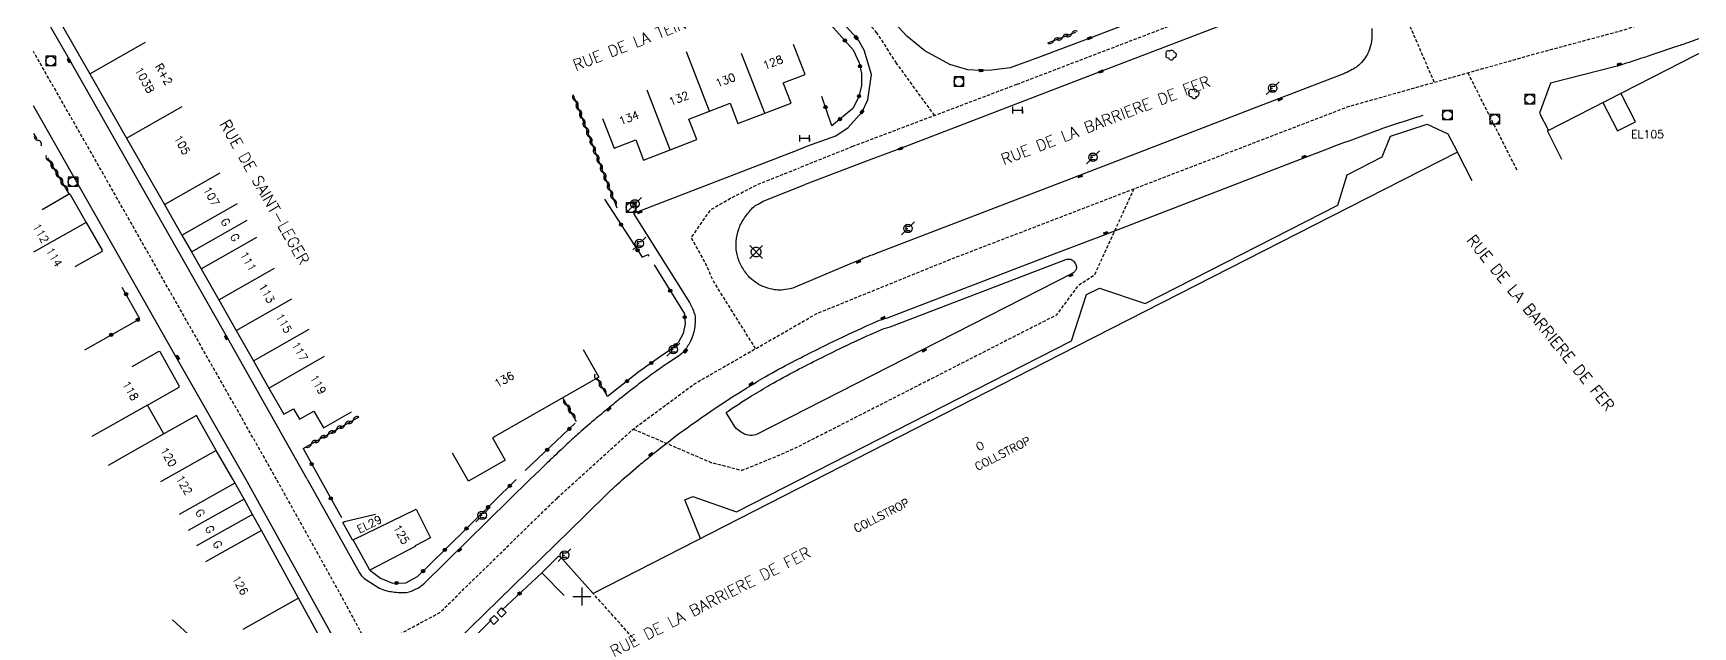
# Model space of a CAD drawing. Header units: millimetres. Extents: x 74999 to 76000, y 157000 to 158000.
# Drawn here: x 75000 to 75259.1, y 157476.9 to 157569.7 of the extents above; entities that cross this region are included whole.
import ezdxf
from ezdxf.enums import TextEntityAlignment as Align

# ---------------------------------------------------------------- set-up
doc = ezdxf.new("R2010")
doc.units = ezdxf.units.MM
doc.linetypes.add('DASHED', pattern=[0.75, 0.5, -0.25])
doc.layers.get('0').update_dxf_attribs({"linetype": 'CONTINUOUS'})
for name, color, linetype in [('w0001', 6, 'DASHED'), ('w0008', 7, 'CONTINUOUS'), ('W0100', 7, 'CONTINUOUS'), ('W0112', 1, 'DASHED'), ('W0300', 7, 'CONTINUOUS'), ('W0310', 3, 'CONTINUOUS'), ('W0322', 7, 'CONTINUOUS'), ('w0400', 7, 'CONTINUOUS'), ('w0420', 7, 'CONTINUOUS'), ('W0471', 7, 'CONTINUOUS'), ('w0984', 7, 'CONTINUOUS'), ('w0989', 7, 'CONTINUOUS'), ('W0991', 7, 'CONTINUOUS'), ('W1102', 7, 'CONTINUOUS'), ('W1474', 7, 'CONTINUOUS')]:
    doc.layers.add(name, color=color, linetype=linetype)
doc.styles.get("Standard").update_dxf_attribs({"font": 'romans.shx', "width": 0.85})

# ---------------------------------------------------------------- blocks, each defined once
blk = doc.blocks.new('t991o')
at = {"color": 0, "linetype": 'Continuous'}
for p, q in [((-1, 1), (1, -1)), ((-1, -1), (1, 1))]:
    blk.add_line(p, q, dxfattribs=at)
blk = doc.blocks.new('t322o')
at = {"color": 0, "linetype": 'Continuous'}
for radius in [0.25, 0.15]:
    blk.add_circle((0, 0), radius, dxfattribs=at)
blk = doc.blocks.new('T400')
for p, q in [((-0.15, 0.3), (0.15, 0.3)), ((-0.15, -0.25), (-0.15, 0.3)), ((-0.15, 0.15), (0.15, 0.15)), ((-0.15, 0), (0.15, 0)), ((0.15, 0.3), (0.15, -0.25)), ((-0.15, -0.15), (0.15, -0.15)), ((-0.15, -0.25), (-0.15, -0.3)), ((-0.15, -0.3), (0.15, -0.3)), ((0.15, -0.3), (0.15, -0.25))]:
    blk.add_line(p, q)
blk = doc.blocks.new('T420')
for p, q in [((0.75, 0.75), (-0.75, 0.75)), ((-0.75, 0.75), (-0.75, -0.75)), ((0.75, 0.75), (0.75, -0.75)), ((0.75, -0.75), (-0.75, -0.75))]:
    blk.add_line(p, q)
blk.add_ellipse((0, 0), major_axis=(-0.53, 0.53), ratio=1, start_param=3.926991, end_param=10.210176)
blk = doc.blocks.new('T471')
for p, q in [((-0.333334, 0.333334), (-0.333334, -0.333334)), ((-0.333334, 0.333334), (0.333334, 0.333334)), ((-0.333334, 0), (0, 0)), ((0.500001, 0.500001), (1.000002, 1.000002)), ((-0.500001, -0.500001), (-1.000002, -1.000002)), ((-0.333334, -0.333334), (0.333334, -0.333334))]:
    blk.add_line(p, q)
blk.add_ellipse((0, 0), major_axis=(0.471405, 0.471405), ratio=1, start_param=5.4977871438, end_param=11.780972451)
blk = doc.blocks.new('T300')
for p, q in [((-0.8, 0.51), (-0.86, 0.34)), ((-0.86, 0.34), (-0.86, 0.17)), ((-0.86, 0.17), (-0.74, 0.06)), ((-0.69, 0.63), (-0.8, 0.51)), ((-0.8, -0.06), (-0.74, 0.06)), ((-0.74, 0.06), (-0.69, 0.11)), ((-0.57, 0.69), (-0.69, 0.63)), ((-0.46, 0.69), (-0.57, 0.69)), ((-0.29, 0.63), (-0.46, 0.69)), ((-0.29, 0.63), (-0.17, 0.74)), ((-0.23, 0.57), (-0.29, 0.63)), ((-0.17, 0.74), (-0.06, 0.8)), ((-0.06, 0.8), (0.06, 0.8)), ((0.06, 0.8), (0.23, 0.74)), ((0.23, 0.74), (0.34, 0.63)), ((0.34, 0.63), (0.4, 0.51)), ((0.46, 0.46), (0.34, 0.46)), ((0.4, 0.51), (0.4, 0.46)), ((0.57, 0.4), (0.46, 0.46)), ((0.57, 0.4), (0.69, 0.29)), ((0.69, 0.29), (0.74, 0.17)), ((0.74, 0.06), (0.69, -0.17)), ((0.74, 0.17), (0.74, 0.06)), ((-0.8, -0.17), (-0.8, -0.06)), ((-0.8, -0.23), (-0.8, -0.17)), ((-0.74, -0.34), (-0.8, -0.23)), ((-0.69, -0.4), (-0.74, -0.34)), ((-0.51, -0.46), (-0.69, -0.4)), ((-0.4, -0.46), (-0.51, -0.46)), ((-0.4, -0.46), (-0.34, -0.46)), ((-0.34, -0.46), (-0.34, -0.4)), ((-0.34, -0.51), (-0.34, -0.46)), ((-0.29, -0.63), (-0.34, -0.51)), ((-0.17, -0.74), (-0.29, -0.63)), ((-0.06, -0.8), (-0.17, -0.74)), ((0.06, -0.8), (-0.06, -0.8)), ((0.17, -0.74), (0.06, -0.8)), ((0.23, -0.69), (0.17, -0.74)), ((0.29, -0.46), (0.23, -0.46)), ((0.29, -0.63), (0.23, -0.69)), ((0.46, -0.4), (0.29, -0.46)), ((0.34, -0.51), (0.29, -0.63)), ((0.34, -0.51), (0.34, -0.46)), ((0.57, -0.34), (0.46, -0.4)), ((0.63, -0.29), (0.57, -0.34)), ((0.69, -0.17), (0.63, -0.29))]:
    blk.add_line(p, q)
blk = doc.blocks.new('t112o')
at = {"color": 0, "linetype": 'Continuous'}
for p, q in [((-0.5, 0.5), (0.5, 0.5)), ((-0.5, -0.5), (-0.5, 0.5)), ((0.5, 0.5), (0.5, -0.5)), ((0.5, -0.5), (-0.5, -0.5))]:
    blk.add_line(p, q, dxfattribs=at)
blk = doc.blocks.new('t310o')
at = {"color": 0, "linetype": 'Continuous'}
for centre, start, end in [((-0.5, 0.38), 216.8699, 323.1304), ((0.5, -0.37), 36.8699, 143.1303)]:
    blk.add_arc(centre, 0.625, start, end, dxfattribs=at)
blk = doc.blocks.new('T1474')
at = {"color": 0, "linetype": 'Continuous', "flags": 128}
for points in [[(-0.75, -0.5), (-0.75, 0.5)], [(-0.75, 0), (0.75, 0)], [(0.75, 0), (0.75, -0.5), (0.75, 0.5)]]:
    blk.add_lwpolyline(points, dxfattribs=at)

msp = doc.modelspace()

# ---------------------------------------------------------------- linework, layer by layer
at = {"layer": 'w0001'}
for points in [[(75140.74, 157556.83), (75134.77, 157565.02), (75131.72, 157569.77), (75122.38, 157579.98), (75113.25, 157585.96), (75107.59, 157596.48), (75093.15, 157612.41), (75076.58, 157625.47), (75071.18, 157632.78), (75057.89, 157647.84), (75039.26, 157682.31), (75029.1, 157704.36), (75015.58, 157729.8), (75011.34, 157736.58)], [(75203.87, 157585.24), (75198.26, 157580.45), (75190.46, 157575.79), (75153.56, 157561.68), (75127.92, 157551.98), (75119.6, 157548.65)]]:
    msp.add_lwpolyline(points, dxfattribs=at)
at = {"layer": 'w0001', "flags": 128}
for points in [[(75081.79, 157497.1), (75093.64, 157507.83), (75103.24, 157514.93), (75122.35, 157525.91), (75143.15, 157534.35), (75205.29, 157558.22), (75234.9, 157566.59), (75248.37, 157570.21), (75255.82, 157572.64), (75266.51, 157577.06), (75277.52, 157582.56), (75284.32, 157586.71), (75300.9, 157598.63), (75310.18, 157605.59), (75323.13, 157615.63), (75317.74, 157623.59), (75312.79, 157630.66)], [(75218.76, 157562.03), (75214.42, 157572.1), (75212, 157575.4)], [(75037.95, 157500), (75033.8, 157507.35), (75010.52, 157548.38), (75000, 157566.82)], [(75231.68, 157548.3), (75224.02, 157563.51)], [(75112.77, 157520.41), (75106.18, 157530.95), (75104.99, 157533.67), (75102.73, 157537.76), (75105.77, 157542.13), (75108.84, 157543.9), (75113.15, 157546.09), (75119.6, 157548.65)], [(75171.85, 157545.38), (75165.67, 157531.87), (75163.12, 157530.23), (75159.72, 157525.64), (75119.17, 157504.96), (75115.81, 157503.47), (75110.63, 157501.36), (75105.84, 157502.59), (75093.64, 157507.83)], [(75164.33, 157248.04), (75140.31, 157297.57), (75130.63, 157317.44), (75122.43, 157334.4), (75115.72, 157348.23), (75104.17, 157372.1), (75091.35, 157398.62), (75086.59, 157408.42), (75081.42, 157418.88), (75073.09, 157435.07), (75058.8, 157461.84), (75048.44, 157481.13), (75037.95, 157500)], [(75000, 157356.78), (75006.5, 157349.31), (75011.82, 157342.59), (75020.4, 157331.06), (75026.88, 157321.85), (75039.18, 157316.48), (75046.92, 157332.43), (75046.13, 157351.31), (75045.01, 157372.61), (75044.15, 157379.27), (75042.4, 157386.89), (75040.58, 157394.2), (75035.33, 157414.9), (75033.63, 157422.07), (75033.57, 157425.81), (75034.34, 157430.91), (75036.5, 157442.61), (75037.66, 157448.5), (75039.01, 157452.87), (75041.02, 157457.8), (75042.5, 157461.51), (75043.83, 157465.1), (75046.6, 157467.75), (75052.62, 157473.35), (75063.48, 157479.2), (75081.79, 157497.1)], [(75094.04, 157474.72), (75087.39, 157482.18)]]:
    msp.add_lwpolyline(points, dxfattribs=at)
at = {"layer": 'w0008'}
for points in [[(75187, 157577.35), (75164.96, 157568.93), (75156.97, 157565.91), (75152.51, 157564.31), (75149.59, 157563.9), (75147.96, 157563.87), (75145.94, 157563.99), (75143.12, 157564.82), (75139.2, 157566.93), (75136.38, 157569.21), (75125.64, 157581)], [(75118.64, 157551.17), (75120.79, 157552.03), (75125.31, 157553.67), (75127.24, 157554.97), (75129.39, 157557.42), (75130.32, 157559.3), (75130.85, 157563.24), (75129.72, 157567.04), (75128.83, 157568.62), (75128.5, 157569), (75121.58, 157576.64)], [(75208.55, 157572.07), (75208.55, 157572.1), (75207.87, 157573.36), (75207.55, 157573.82), (75206.59, 157574.92), (75204.95, 157576.1), (75202.8, 157576.67), (75200.57, 157576.59), (75198.92, 157576.06), (75193, 157573.76), (75166.7, 157563.69), (75135.42, 157551.67), (75131.2, 157550.14), (75120.49, 157546.06)]]:
    msp.add_lwpolyline(points, dxfattribs=at)
at = {"layer": 'w0008', "flags": 128}
for points in [[(75042.76, 157500), (75030.56, 157521.63), (75005.47, 157565.85), (75000, 157575.38)], [(75033.14, 157500), (75021.88, 157519.8), (75012.19, 157536.91), (75000, 157558.34)], [(75104.17, 157490.76), (75101.72, 157496.81), (75102.97, 157497.32), (75109.79, 157494.92), (75162.13, 157521.64), (75164.45, 157528.86), (75166.5, 157529.86), (75173.59, 157527.45), (75203.69, 157542.85), (75205.17, 157547.58), (75210.64, 157550.36), (75211.92, 157553.59), (75217.63, 157555.47), (75220.86, 157553.97), (75222.39, 157551.09)], [(75046.69, 157475.53), (75033.14, 157500)], [(75063.77, 157472.48), (75085.98, 157494.21)]]:
    msp.add_lwpolyline(points, dxfattribs=at)
for points in [[(75209.01, 157570.43, -0.027055), (75208.99, 157568.88, -0.04227), (75208.84, 157567.89, -0.046309), (75208.39, 157566.57, -0.059394), (75207.83, 157565.63, -0.043107), (75206.96, 157564.68, -0.061261), (75206.21, 157564.15, -0.011135), (75205.09, 157563.58, -0.020771), (75204.47, 157563.31), (75191.3, 157558.22), (75161.3, 157546.7), (75132.11, 157535.49, 0.00233), (75130.57, 157534.89, 0.002921), (75129.34, 157534.4, 0.001565), (75128.31, 157533.97, 0.001789), (75127.42, 157533.6), (75118.95, 157530.01, -0.05115), (75118.15, 157529.76, -0.030989), (75116.77, 157529.57, -0.057923), (75115.72, 157529.62, -0.043231), (75114.35, 157529.96, -0.044154), (75113.47, 157530.35, -0.033865), (75112.41, 157531.04, -0.066792), (75111.42, 157532.01, -0.048757), (75110.42, 157533.61, -0.070075), (75109.82, 157535.37, -0.070196), (75109.74, 157537.22, -0.058975), (75110.13, 157539.07, -0.06412), (75110.91, 157540.64, -0.03684), (75112.13, 157542.22, -0.075921), (75112.88, 157542.83, -0.013574), (75113.96, 157543.43, -0.0292), (75114.49, 157543.67), (75120.49, 157546.06)], [(75260.02, 157568.83, -0.006705), (75258.36, 157568.21, -0.003517), (75256.42, 157567.54, -0.001862), (75252.76, 157566.31, -0.002776), (75248, 157564.76, -0.015265), (75247.13, 157564.51), (75236.9, 157561.91), (75235.19, 157557.2), (75236.58, 157554.5)], [(75085.98, 157494.21), (75089.95, 157498.09, -0.0125), (75091.19, 157499.24, -0.004871), (75094.48, 157502.08, -0.003747), (75095.37, 157502.82, -0.001779), (75097.27, 157504.37, -0.014333), (75102.22, 157508.15, -0.011635), (75108.55, 157512.48, -0.003797), (75110.24, 157513.56, -0.00258), (75111.39, 157514.27, -0.006328), (75114.29, 157516.01, -0.011913), (75118.48, 157518.31, -0.007083), (75125.67, 157521.9, -0.01072), (75131.75, 157524.68, -0.042488), (75133.35, 157525.22), (75158.3, 157534.79), (75167.08, 157538.16), (75197.18, 157549.75), (75202.78, 157551.9, -0.002952), (75202.99, 157551.98, -0.000096), (75209.63, 157554.44, -0.008681), (75212.15, 157555.32, -0.004534), (75217.03, 157556.89)], [(75118.7, 157551.17), (75093.7, 157541.53), (75102.43, 157527.61, -0.03376), (75102.86, 157526.8, -0.030384), (75103.23, 157525.84, -0.071343), (75103.34, 157525.14, -0.037416), (75103.26, 157523.81, -0.038368), (75103.03, 157522.72, -0.038267), (75102.64, 157521.68, -0.056802), (75101.69, 157520.13, -0.081058), (75100.74, 157519.26), (75099.06, 157518.15, 0.008864), (75097.93, 157517.37, 0.00453), (75095.77, 157515.81, 0.004926), (75094.05, 157514.51, 0.004035), (75091.97, 157512.89, 0.004087), (75090.02, 157511.3, 0.00372), (75087.89, 157509.53, 0.004964), (75085.2, 157507.2, 0.007109), (75083.36, 157505.53, 0.002367), (75080.95, 157503.25, 0.002895), (75079, 157501.37), (75077.59, 157500)], [(75042.76, 157500), (75050.89, 157485.37, 0.026632), (75051.12, 157485.05, 0.026632), (75051.39, 157484.76, 0.028951), (75051.71, 157484.48), (75052.06, 157484.23), (75053.77, 157483.12, 0.029448), (75054.82, 157482.69, 0.041926), (75055.6, 157482.49, 0.034552), (75057.73, 157482.29, 0.078712), (75058.67, 157482.41, 0.057909), (75060, 157482.98, 0.06379), (75061.04, 157483.77), (75077.59, 157500)]]:
    msp.add_lwpolyline(points, format="xyb", dxfattribs=at)
msp.add_lwpolyline([(75161.24, 157534.35, -0.100328), (75161.77, 157534.41, -0.124728), (75162.18, 157534.27, -0.063601), (75162.53, 157533.97, -0.077863), (75162.74, 157533.66, -0.08293), (75162.87, 157533.16, -0.122291), (75162.82, 157532.81, -0.073706), (75162.58, 157532.41, -0.103815), (75162.32, 157532.2), (75138.63, 157520.12), (75113, 157507.06, -0.13305), (75111.94, 157506.84, -0.117301), (75110.77, 157507.19, -0.048659), (75109.94, 157507.78, -0.072026), (75109.49, 157508.31), (75108.15, 157510.43, -0.012033), (75112.15, 157513.03, -0.006328), (75115.02, 157514.74, -0.011913), (75119.15, 157517.01, -0.007083), (75126.31, 157520.59, -0.01072), (75132.33, 157523.34, -0.045169), (75133.79, 157523.81)], format="xyb", close=True, dxfattribs=at)
at = {"layer": 'W0100', "flags": 128}
for points in [[(75006.81, 157576.97), (75002.45, 157574.52), (75004.14, 157571.5), (75008.8, 157563.34), (75014.55, 157553.28), (75020.47, 157542.95), (75023.18, 157538.15), (75024.68, 157535.52), (75026.19, 157532.9), (75028.94, 157528.05), (75031.65, 157523.25), (75034.37, 157518.49), (75036.77, 157514.26), (75039.1, 157510.17), (75040.59, 157510.99), (75041.52, 157509.38), (75043.8, 157510.65), (75045.3, 157508.06), (75049.64, 157510.54)], [(75238.7, 157549.97), (75236.42, 157554.42), (75278.19, 157575.87), (75280.48, 157571.43)], [(75088.86, 157556.38), (75090.66, 157551.71), (75094.06, 157553.03), (75095.29, 157549.85), (75099.45, 157551.47), (75103.58, 157553.08), (75102.36, 157556.24), (75105.59, 157557.49), (75108.82, 157558.74), (75110.02, 157555.59), (75118.32, 157558.75), (75117.09, 157561.94), (75120.49, 157563.26), (75118.68, 157567.92)], [(75224.66, 157546.63), (75222.39, 157551.09), (75202.68, 157541.04), (75160.37, 157519.48), (75087.39, 157482.18), (75082.2, 157488)], [(75001.34, 157542.17), (75005.58, 157544.58), (75005.65, 157544.46), (75005.75, 157544.52), (75008.25, 157540.14), (75010.71, 157535.78), (75010.63, 157535.73), (75010.71, 157535.58), (75006.44, 157533.17)], [(75031.12, 157500), (75028.53, 157504.51), (75025.44, 157509.98), (75020.36, 157507.1), (75017.82, 157511.59), (75022.74, 157514.37), (75022.77, 157514.61), (75019.78, 157519.89), (75019.59, 157519.98), (75015.35, 157517.58)], [(75085.84, 157520.29), (75088.31, 157515.94), (75071.66, 157506.48), (75073.65, 157502.98), (75067.92, 157499.72), (75065.44, 157504.07)], [(75033.61, 157469.51), (75038.5, 157467.87), (75038.58, 157467.78), (75044.19, 157472.27), (75044.24, 157472.25), (75045.11, 157474.64), (75045.06, 157474.67), (75041.39, 157481.43), (75035.59, 157491.98), (75034.18, 157494.51), (75032.88, 157496.87), (75031.12, 157500)], [(75059.75, 157495.34), (75062, 157490.87), (75059.59, 157489.61), (75059.63, 157489.5), (75052.54, 157485.82), (75049.94, 157490.52), (75049.85, 157490.46), (75048.29, 157493.25), (75048.55, 157493.39), (75053.42, 157494.55)], [(75082.9, 157481.83), (75079.39, 157485.4), (75082.01, 157487.98), (75082.1, 157487.89), (75082.2, 157488)], [(75021.72, 157478.03), (75025.39, 157474.63), (75021.82, 157470.77), (75027.56, 157465.45), (75026.38, 157464.17), (75028.79, 157461.94), (75027.94, 157461.02), (75034.87, 157454.6), (75032.46, 157452.01), (75026.06, 157445.09), (75030.97, 157440.55), (75026.39, 157435.62), (75021.7, 157430.56), (75023.44, 157428.94), (75020.19, 157426.13), (75024.3, 157415.99), (75012.7, 157410.51), (75005.72, 157404.36)]]:
    msp.add_lwpolyline(points, dxfattribs=at)
msp.add_lwpolyline([(75112.23, 157535.07, -1), (75113.47, 157535.94, -1)], format="xyb", close=True, dxfattribs=at)
at = {"layer": 'W0310'}
msp.add_line((75158.39, 157568.17), (75162.79, 157569.84), dxfattribs=at)
at = {"layer": 'W0310', "flags": 128}
for points in [[(75091.13, 157542.36), (75084.31, 157559.98)], [(75000, 157554.04), (75000.53, 157553.18)], [(75005.58, 157544.58), (75002.25, 157550.2)], [(75089.62, 157512.93), (75088.01, 157515.77)], [(75084.8, 157508.99), (75082.67, 157512.74)], [(75042.1, 157504.79), (75050.84, 157509.78)]]:
    msp.add_lwpolyline(points, dxfattribs=at)
at = {"layer": 'W0322'}
msp.add_lwpolyline([(75104.96, 157581.22), (75112.91, 157579.22), (75116.52, 157578.02), (75120.04, 157576.01), (75120.07, 157576.06), (75127.99, 157567.12), (75128.97, 157565.06), (75129.32, 157563.38), (75129.32, 157561.55), (75128.88, 157559.75), (75127.95, 157557.95), (75124.7, 157555.21), (75123.11, 157559.82)], dxfattribs=at)
at = {"layer": 'W0322', "flags": 128}
for points in [[(75089.18, 157543.77), (75095.05, 157534.69), (75095.94, 157535.13), (75096.1, 157534.86)], [(75096.95, 157533.51), (75101.65, 157525.85), (75101.78, 157524.29), (75101.46, 157522.78), (75100.71, 157521.41), (75099.67, 157520.36), (75097.92, 157519.2), (75094.54, 157516.79), (75089.62, 157512.93)], [(75008, 157520.24), (75016.59, 157525.09), (75013.87, 157529.97)], [(75076.78, 157501.35), (75084.6, 157508.75)], [(75042.1, 157504.79), (75044.78, 157500)], [(75044.78, 157500), (75048.1, 157494.05)], [(75052.54, 157485.82), (75054.21, 157484.54), (75056.05, 157483.78), (75058.15, 157483.81), (75059.97, 157484.79), (75064.32, 157489.07), (75075.38, 157499.96)], [(75079.39, 157485.4), (75073.12, 157479.56)], [(75071.55, 157478.02), (75065.05, 157471.63), (75063.85, 157470.35), (75062.71, 157467.91), (75063.58, 157465.62)]]:
    msp.add_lwpolyline(points, dxfattribs=at)
at = {"layer": 'W1102', "flags": 128}
for points in [[(75008.8, 157563.34), (75017.48, 157568.3)], [(75105.59, 157557.49), (75101.98, 157566.81)], [(75114.2, 157557.18), (75110.59, 157566.51)], [(75099.45, 157551.47), (75095.84, 157560.79)], [(75245.11, 157558.89), (75247.4, 157554.44), (75250.18, 157555.87), (75247.89, 157560.32)], [(75014.55, 157553.28), (75023.24, 157558.24)], [(75020.47, 157542.95), (75029.15, 157547.9)], [(75023.18, 157538.15), (75031.87, 157543.11)], [(75008.25, 157540.14), (75000, 157535.48)], [(75024.68, 157535.52), (75033.36, 157540.47)], [(75026.19, 157532.9), (75034.88, 157537.85)], [(75028.94, 157528.05), (75037.62, 157533.01)], [(75031.65, 157523.25), (75040.34, 157528.21)], [(75034.37, 157518.49), (75043.06, 157523.44)], [(75036.77, 157514.26), (75045.45, 157519.21)], [(75017.82, 157511.59), (75009.12, 157506.66)], [(75020.36, 157507.1), (75011.66, 157502.17)], [(75028.53, 157504.51), (75019.83, 157499.58)], [(75031.46, 157499.41), (75022.74, 157494.51)], [(75032.88, 157496.87), (75024.16, 157491.98)], [(75049.94, 157490.52), (75059.75, 157495.34)], [(75034.18, 157494.51), (75025.46, 157489.61)], [(75035.59, 157491.98), (75026.87, 157487.08)], [(75041.39, 157481.43), (75032.67, 157476.53)]]:
    msp.add_lwpolyline(points, dxfattribs=at)

# ---------------------------------------------------------------- block references
at = {"layer": 'W0112'}
for p, rotation in [((75073.1, 157479.19), 224.3178257168555), ((75071.92, 157478.03), 224.3816524087761)]:
    msp.add_blockref('t112o', p, dxfattribs=dict(at, rotation=rotation))
at = {"layer": 'W0300'}
for p in [(75177.69, 157566.26), (75181.26, 157560.22)]:
    msp.add_blockref('T300', p, dxfattribs=at)
at = {"layer": 'W0310'}
for p, rotation in [((75162.13, 157569.59), 20.74818594442485), ((75159.33, 157568.52), 20.74818594442485), ((75160.73, 157569.06), 20.74818594442485), ((75084.64, 157559.14), 111.1528221150466), ((75085.18, 157557.74), 111.1528221150466), ((75085.72, 157556.35), 111.1528221150466), ((75086.26, 157554.95), 111.1528221150466), ((75086.8, 157553.55), 111.1528221150466), ((75000.69, 157552.95), 301.4273256038787), ((75087.34, 157552.15), 111.1528221150466), ((75087.88, 157550.75), 111.1528221150466), ((75002.51, 157549.74), 120.6996992583026), ((75003.28, 157548.45), 120.6996992583026), ((75088.43, 157549.35), 111.1528221150466), ((75004.05, 157547.16), 120.6996992583026), ((75004.81, 157545.87), 120.6996992583026), ((75088.97, 157547.95), 111.1528221150466), ((75089.51, 157546.55), 111.1528221150466), ((75090.05, 157545.15), 111.1528221150466), ((75090.59, 157543.76), 111.1528221150466), ((75088.14, 157515.54), 119.5997642072424), ((75088.88, 157514.24), 119.5997642072424), ((75083.32, 157511.6), 119.5997642072457), ((75084.06, 157510.3), 119.5997642072457), ((75046.01, 157507.02), 29.73353752593204), ((75047.31, 157507.76), 29.73353752593204), ((75048.62, 157508.51), 29.73353752593204), ((75049.92, 157509.25), 29.73353752593204), ((75043.4, 157505.53), 29.73353752593204), ((75044.71, 157506.28), 29.73353752593204)]:
    msp.add_blockref('t310o', p, dxfattribs=dict(at, rotation=rotation))
at = {"layer": 'W0322'}
for p, rotation in [((75126.71, 157568.57), 311.5771943065121), ((75129.08, 157564.53), 281.8921070653959), ((75128.91, 157559.86), 256.3245799723674), ((75123.69, 157558.16), 108.992650854637), ((75125.95, 157556.27), 220.0541943005395), ((75091.76, 157539.78), 302.8878635099115), ((75094.34, 157535.79), 302.8878635099115), ((75014.46, 157528.92), 119.1438510218115), ((75099.44, 157529.46), 301.5071852715591), ((75016.28, 157524.91), 29.45014504674361), ((75101.69, 157525.33), 274.9596472110982), ((75012.14, 157522.57), 29.45014504674361), ((75100.29, 157520.99), 224.9144223867827), ((75096.48, 157518.17), 215.4651118985694), ((75092.68, 157515.33), 218.096129674861), ((75083.68, 157507.87), 43.40359116256329), ((75043.44, 157502.39), 299.19195450503), ((75080.23, 157504.61), 43.40359116256329), ((75046.44, 157497.02), 299.1919545049981), ((75074.39, 157498.98), 44.56431639172662), ((75071, 157495.65), 44.56431639172662), ((75067.62, 157492.32), 44.56431639172662), ((75064.24, 157488.99), 44.53986374786576), ((75060.85, 157485.65), 44.53986374786576), ((75056.7, 157483.79), 0.780353638103717), ((75075.91, 157482.16), 222.9233703715772)]:
    msp.add_blockref('t322o', p, dxfattribs=dict(at, rotation=rotation))
at = {"layer": 'w0400'}
for p, rotation in [((75128.5, 157569), 41.24525885110313), ((75164.96, 157568.93), 290.8963923340906), ((75005.55, 157565.41), 209.5688213979588), ((75247.67, 157564.82), 286.5173815935771), ((75147.96, 157563.87), 271.2001747631073), ((75166.7, 157563.69), 110.9463882470344), ((75194.67, 157559.38), 293.6358819407558), ((75129.39, 157557.42), 318.7089859765095), ((75135.42, 157551.67), 111.0263625407695), ((75198.43, 157550.39), 292.036489265101), ((75163.44, 157547.36), 291.0045504239118), ((75094.66, 157541.74), 291.1275762697616), ((75167.46, 157538.46), 291.0684553376446), ((75128.82, 157534.02), 292.6499461249082), ((75162, 157531.88), 117.4371978524768), ((75132.7, 157525.19), 107.272600512298), ((75030.09, 157522.15), 29.56882139763449), ((75022.51, 157519), 209.606881536449), ((75101.81, 157520.06), 321.7343883439909), ((75139.07, 157520.17), 297.0238969760995), ((75112.12, 157514.89), 121.1702757314444), ((75089.85, 157510.97), 309.5498323218385), ((75096.44, 157503.88), 129.488197344394), ((75066.54, 157488.96), 134.4327367312229)]:
    msp.add_blockref('T400', p, dxfattribs=dict(at, rotation=rotation))
at = {"layer": 'w0420'}
for p in [(75002.67, 157565.36), (75144.51, 157562.13), (75233.67, 157559.38), (75220.8, 157556.89), (75228.18, 157556.24), (75006.15, 157546.47), (75093.31, 157542.44)]:
    msp.add_blockref('T420', p, dxfattribs=at)
at = {"layer": 'W0471'}
for p in [(75193.52, 157561.1), (75165.46, 157550.31), (75093.93, 157543.02), (75136.57, 157539.2), (75094.61, 157536.83), (75099.92, 157520.26), (75070.08, 157494.37), (75082.93, 157488.15)]:
    msp.add_blockref('T471', p, dxfattribs=at)
at = {"layer": 'W0991'}
for p, rotation in [((75112.86, 157535.5), 90), ((75085.62, 157481.7), 314.5644621442091)]:
    msp.add_blockref('t991o', p, dxfattribs=dict(at, rotation=rotation))
at = {"layer": 'W1474'}
for p in [(75153.72, 157557.67), (75120.43, 157553.29)]:
    msp.add_blockref('T1474', p, dxfattribs=at)

# ---------------------------------------------------------------- texts
at = {"layer": 'w0984'}
for s, rotation, p in [('R+2', 299.7744, (75020.36, 157563.28)), ('COLLSTROP', 27.0637, (75151.35, 157504.03)), ('COLLSTROP', 27.0637, (75132.43, 157494.35)), ('EL29', 26.183, (75052.46, 157492.98))]:
    msp.add_text(s, height=1.25, rotation=rotation, dxfattribs=at).set_placement(p, align=Align.MIDDLE)
msp.add_text('EL105', height=1.25, dxfattribs=at).set_placement((75252.07, 157553.91), align=Align.MIDDLE)
at = {"layer": 'w0989'}
for s, rotation, p in [('RUE DE LA TEINTURERIE', 21.1654, (75097.51, 157569.69)), ('RUE DE LA BARRIERE DE FER', 20.9207, (75167.42, 157556.09)), ('RUE DE SAINT-LEGER', 299.6974, (75036.11, 157544.87)), ('RUE DE LA BARRIERE DE FER', 309.3325, (75235.38, 157524.44)), ('RUE DE LA BARRIERE DE FER', 27.0709, (75105.7, 157480.86))]:
    msp.add_text(s, height=1.75, rotation=rotation, dxfattribs=at).set_placement(p, align=Align.MIDDLE)
at = {"layer": 'W0991'}
for s, rotation, p in [('128', 21.1781, (75115.48, 157565.14)), ('103B', 299.2808, (75017.37, 157562.38)), ('130', 21.1781, (75108.05, 157562.35)), ('132', 21.1781, (75100.78, 157559.51)), ('134', 21.1781, (75092.98, 157556.47)), ('105', 299.2808, (75023.21, 157552.24)), ('107', 299.2808, (75027.8, 157544.2)), ('112', 299.7018, (75001.15, 157538.46)), ('G', 299.2808, (75030.01, 157540.18)), ('G', 299.2808, (75031.44, 157537.78)), ('114', 299.7018, (75003.24, 157534.71)), ('111', 299.2808, (75033.55, 157534.05)), ('113', 299.2808, (75036.42, 157529.07)), ('115', 299.2808, (75039.1, 157524.38)), ('117', 299.2808, (75041.59, 157519.98)), ('119', 299.2808, (75044.46, 157514.81)), ('136', 29.5998, (75073.5, 157515.58)), ('118', 299.5367, (75015.16, 157513.84)), ('O', 27.0509, (75147.83, 157505.21)), ('120', 299.5367, (75021.09, 157503.48)), ('122', 299.5367, (75023.55, 157499.1)), ('G', 299.0251, (75026.05, 157494.73)), ('G', 299.0251, (75027.54, 157492.17)), ('125', 298.9555, (75057.46, 157491.39)), ('G', 299.0251, (75028.76, 157489.81)), ('126', 299.0251, (75032.3, 157483.46))]:
    msp.add_text(s, height=1.25, rotation=rotation, dxfattribs=at).set_placement(p, align=Align.MIDDLE)

doc.saveas('drawing.dxf')
